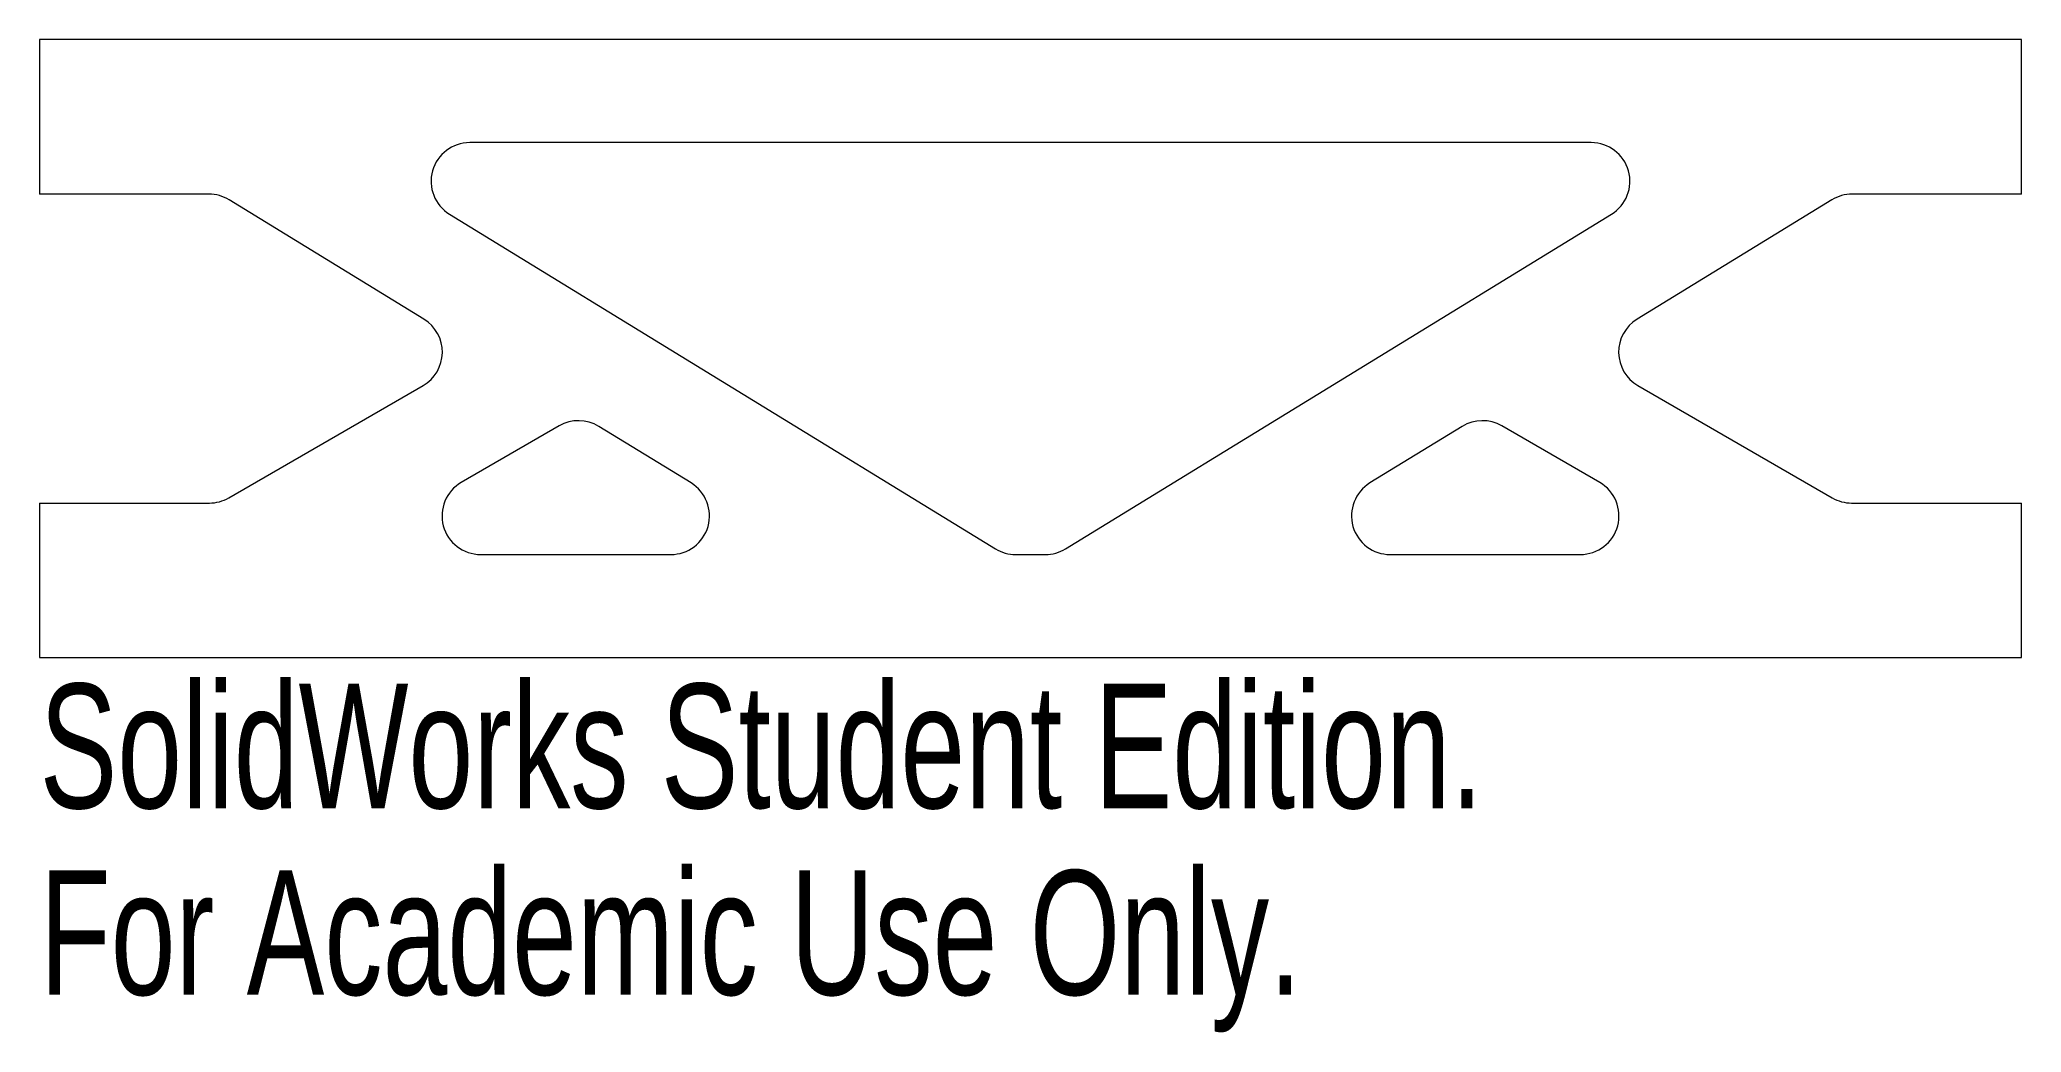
# Model space of a CAD drawing. Header units: millimetres. Extents: x 0 to 77, y -14.6 to 24.
import ezdxf

# ---------------------------------------------------------------- set-up
doc = ezdxf.new("R2010")
doc.units = ezdxf.units.MM
doc.styles.add('SLDTEXTSTYLE0', font='TXT', dxfattribs={"width": 0.7})

msp = doc.modelspace()

# ---------------------------------------------------------------- linework, layer by layer
at = {"color": 7, "linetype": 'Continuous', "lineweight": 15}
for p, q in [((77, 24), (0, 24)), ((0, 24), (0, 18)), ((77, 18), (77, 24)), ((60.29, 20), (16.71, 20)), ((6.577, 18), (0, 18)), ((14.933, 13.139), (7.361, 17.779)), ((69.639, 17.779), (62.067, 13.139)), ((77, 18), (70.423, 18)), ((15.926, 17.221), (37.139, 4.221)), ((39.861, 4.221), (61.074, 17.221)), ((7.348, 6.201), (14.899, 10.561)), ((62.101, 10.561), (69.652, 6.201)), ((20.19, 8.997), (16.384, 6.799)), ((25.31, 6.779), (21.724, 8.977)), ((55.276, 8.977), (51.69, 6.779)), ((60.616, 6.799), (56.81, 8.997)), ((0, 6), (6.598, 6)), ((0, 6), (0, 0)), ((70.402, 6), (77, 6)), ((77, 0), (77, 6)), ((17.134, 4), (24.526, 4)), ((37.923, 4), (39.077, 4)), ((52.474, 4), (59.866, 4)), ((0, 0), (77, 0))]:
    msp.add_line(p, q, dxfattribs=at)
for centre, start, end in [((16.71, 18.5), 90, 238.4987), ((60.29, 18.5), 301.5013, 90), ((6.577, 16.5), 58.4987, 90), ((70.423, 16.5), 90, 121.5013), ((14.149, 11.86), 300, 58.4987), ((62.851, 11.86), 121.5013, 240), ((20.94, 7.698), 58.4987, 120), ((56.06, 7.698), 60, 121.5013), ((6.598, 7.5), 270, 300), ((17.134, 5.5), 120, 270), ((24.526, 5.5), 270, 58.4987), ((52.474, 5.5), 121.5013, 270), ((59.866, 5.5), 270, 60), ((70.402, 7.5), 240, 270), ((37.923, 5.5), 238.4987, 270), ((39.077, 5.5), 270, 301.5013)]:
    msp.add_arc(centre, 1.5, start, end, dxfattribs=at)

# ---------------------------------------------------------------- texts
at = {"color": 7, "linetype": 'Continuous', "char_height": 4.83362, "attachment_point": 1, "style": 'SLDTEXTSTYLE0'}
for s, insert in [('SolidWorks Student Edition.', (0, -1.02)), ('For Academic Use Only.', (0, -8.27))]:
    msp.add_mtext(s, dxfattribs=dict(at, insert=insert))

doc.saveas('drawing.dxf')
